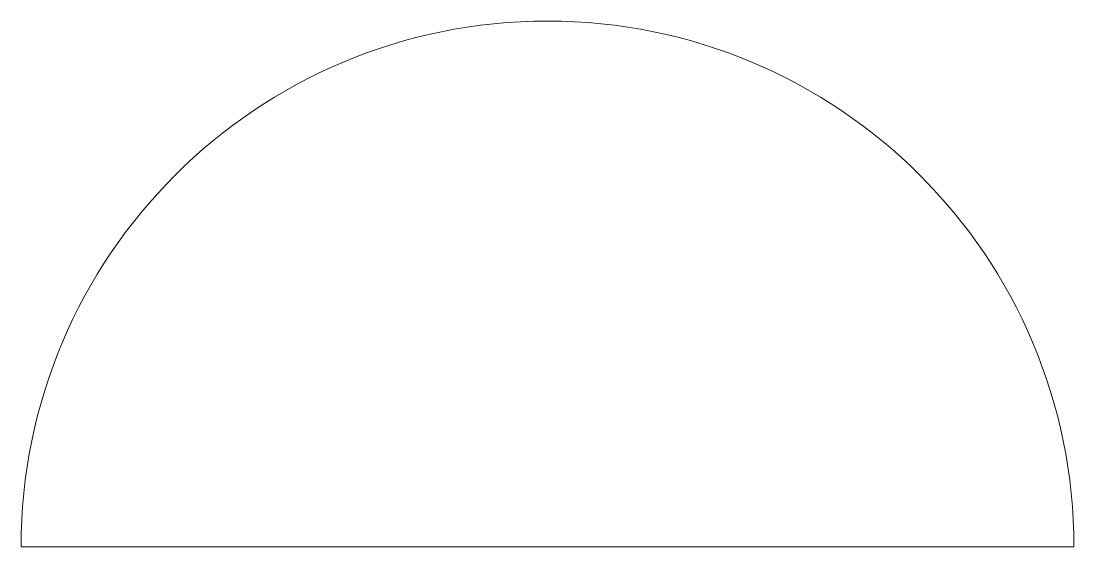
# Model space of a CAD drawing. Extents: x 0 to 100, y 0 to 50.
import ezdxf

# ---------------------------------------------------------------- set-up
doc = ezdxf.new("R2010")
doc.units = 0
doc.layers.get('0').update_dxf_attribs({"lineweight": 0})

msp = doc.modelspace()

# ---------------------------------------------------------------- linework, layer by layer
msp.add_line((0, 0), (100, 0))
msp.add_arc((50, 0), 50, 0, 180)

doc.saveas('drawing.dxf')
